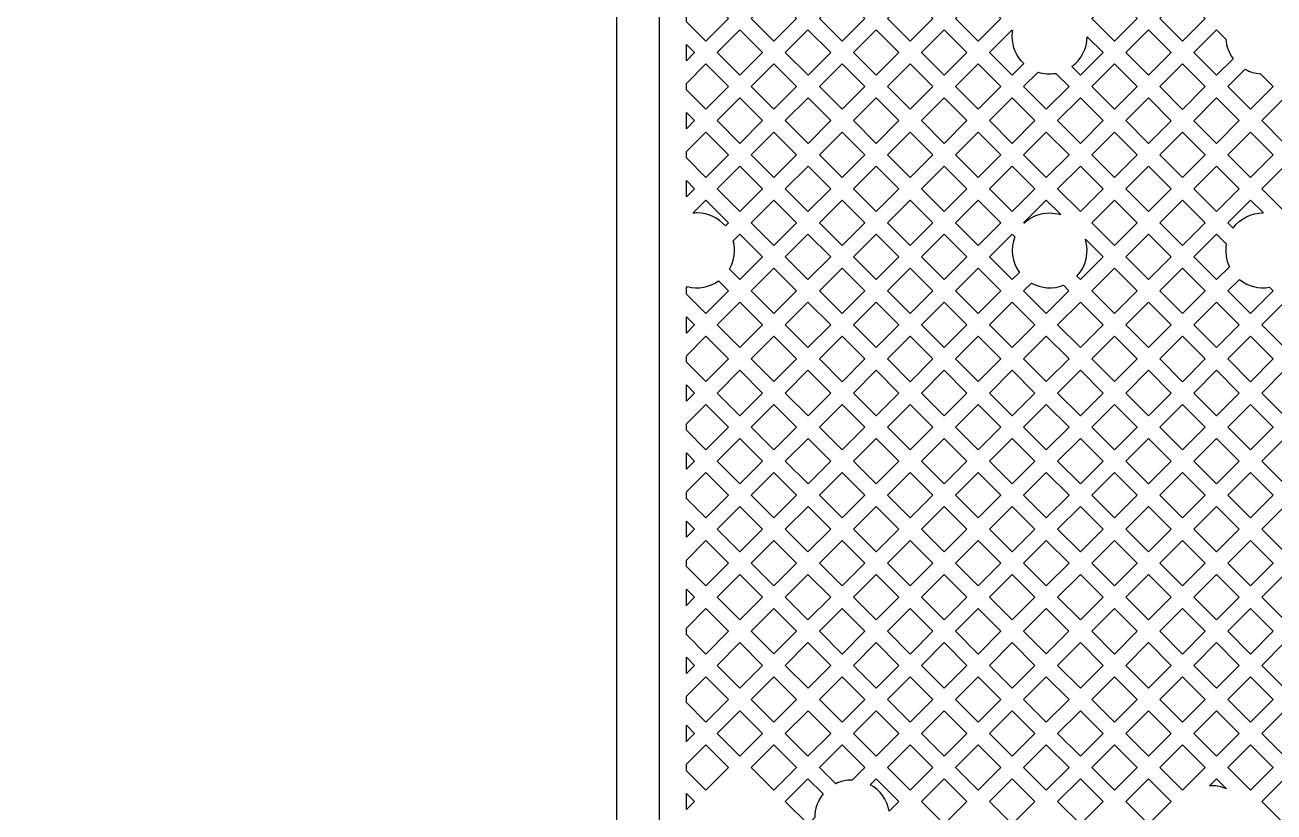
# Model space of a CAD drawing. Extents: x 1596 to 1844, y -134 to 41.
# Drawn here: x 1627.4 to 1633.34, y -81.24 to -77.5 of the extents above; entities that cross this region are included whole.
import ezdxf

# ---------------------------------------------------------------- set-up
doc = ezdxf.new("R2010")
doc.units = 0
doc.layers.add('gbr-dxf_layer0', color=7, linetype='Continuous')
doc.layers.add('gbr-outline-dxf_layer1', color=2, linetype='Continuous')

msp = doc.modelspace()

# ---------------------------------------------------------------- linework, layer by layer
at = {"layer": 'gbr-dxf_layer0'}
for p, q in [((1632.0926, -77.5261), (1631.9848, -77.6339)), ((1630.5453, -77.6725), (1630.5453, -77.5953)), ((1630.5453, -77.9958), (1630.5453, -77.9187)), ((1630.5453, -78.3192), (1630.5453, -78.242)), ((1630.5453, -78.9656), (1630.5453, -78.8884)), ((1630.5453, -79.2889), (1630.5453, -79.2118)), ((1630.5453, -79.6123), (1630.5453, -79.5351)), ((1630.5453, -79.9356), (1630.5453, -79.8585)), ((1630.5453, -80.259), (1630.5453, -80.1816)), ((1630.5453, -80.582), (1630.5453, -80.5051)), ((1630.5453, -80.9054), (1630.5453, -80.8282)), ((1630.5453, -81.2287), (1630.5453, -81.1516))]:
    msp.add_line(p, q, dxfattribs=at)
at = {"layer": 'gbr-dxf_layer0', "linetype": 'Continuous'}
for points in [[(1630.4183, -78.5732), (1630.4183, -75.576), (1630.4183, -74.941), (1630.4183, -71.9438), (1630.4183, -71.3088), (1630.4183, -70.6738), (1630.4183, -70.0388), (1630.4183, -69.4038), (1630.4183, -69.0319), (1628.1464, -66.2016, -0.026049), (1628.1349, -66.1872), (1627.7839, -65.7499)], [(1631.9848, -77.6339), (1632.0926, -77.7417), (1632.148, -77.6863, -0.205996), (1632.0924, -77.5572, -0.040863), (1632.0948, -77.5283)], [(1632.1481, -78.4439, -0.191556), (1632.2702, -78.3954, -0.075886), (1632.3233, -78.4035)], [(1633.1164, -78.4421), (1633.1412, -78.4669, -0.23686), (1633.2837, -78.3954)], [(1631.6849, -84.2196), (1630.7147, -84.2196, -0.414221), (1630.4183, -83.9232), (1630.4183, -78.5732)], [(1633.1098, -81.1298, 0.101422), (1633.0399, -81.1155, 0.015293), (1633.0292, -81.1158)]]:
    msp.add_lwpolyline(points, format="xyb", dxfattribs=at)
for points in [[(1630.5453, -77.4876), (1630.5453, -77.4569), (1630.6378, -77.3644), (1630.7456, -77.4722), (1630.6378, -77.58)], [(1630.8533, -77.4722), (1630.961, -77.3646), (1631.0688, -77.4724), (1630.9611, -77.58)], [(1631.1766, -77.4724), (1631.2843, -77.3646), (1631.3921, -77.4724), (1631.2843, -77.5801)], [(1631.4999, -77.4724), (1631.6077, -77.3646), (1631.7155, -77.4724), (1631.6077, -77.5801)], [(1631.8232, -77.4724), (1631.931, -77.3646), (1632.0387, -77.4722), (1631.9309, -77.58)], [(1632.4697, -77.4724), (1632.5775, -77.3646), (1632.6852, -77.4724), (1632.5775, -77.5801)], [(1632.793, -77.4724), (1632.9008, -77.3646), (1633.0086, -77.4724), (1632.9008, -77.5801)], [(1630.6917, -77.6339), (1630.7995, -77.5261), (1630.9072, -77.6339), (1630.7995, -77.7417)], [(1631.015, -77.6339), (1631.1227, -77.5262), (1631.2305, -77.634), (1631.1228, -77.7417)], [(1631.3382, -77.634), (1631.446, -77.5262), (1631.5538, -77.634), (1631.446, -77.7418)], [(1631.6616, -77.634), (1631.7694, -77.5262), (1631.877, -77.6339), (1631.7692, -77.7417)], [(1632.6313, -77.634), (1632.7391, -77.5262), (1632.8469, -77.634), (1632.7391, -77.7418)], [(1630.5453, -77.8109), (1630.5453, -77.7802), (1630.6378, -77.6878), (1630.7456, -77.7956), (1630.6378, -77.9034)], [(1630.8533, -77.7956), (1630.9611, -77.6878), (1631.0689, -77.7956), (1630.9611, -77.9034)], [(1631.1767, -77.7956), (1631.2843, -77.6879), (1631.3921, -77.7957), (1631.2845, -77.9034)], [(1631.4999, -77.7957), (1631.6077, -77.6879), (1631.7153, -77.7956), (1631.6076, -77.9034)], [(1631.8231, -77.7956), (1631.9309, -77.6878), (1632.0387, -77.7956), (1631.9309, -77.9034)], [(1632.4698, -77.7956), (1632.5775, -77.6879), (1632.6852, -77.7957), (1632.5776, -77.9034)], [(1632.793, -77.7957), (1632.9008, -77.6879), (1633.0086, -77.7957), (1632.9008, -77.9035)], [(1630.6917, -77.9572), (1630.7995, -77.8495), (1630.9072, -77.9572), (1630.7995, -78.065)], [(1631.015, -77.9572), (1631.1228, -77.8495), (1631.2306, -77.9572), (1631.1228, -78.065)], [(1631.3383, -77.9572), (1631.446, -77.8496), (1631.5537, -77.9572), (1631.446, -78.0649)], [(1631.6614, -77.9572), (1631.7692, -77.8495), (1631.877, -77.9572), (1631.7692, -78.065)], [(1631.9848, -77.9572), (1632.0926, -77.8495), (1632.2004, -77.9572), (1632.0926, -78.065)], [(1632.3081, -77.9572), (1632.4159, -77.8495), (1632.5237, -77.9572), (1632.4159, -78.065)], [(1632.6315, -77.9572), (1632.7391, -77.8496), (1632.8469, -77.9574), (1632.7393, -78.065)], [(1632.9547, -77.9574), (1633.0625, -77.8496), (1633.1701, -77.9572), (1633.0623, -78.065)], [(1633.2779, -77.9572), (1633.3857, -77.8495), (1633.4935, -77.9572), (1633.3857, -78.065)], [(1630.5453, -78.1343), (1630.5453, -78.1036), (1630.6378, -78.0111), (1630.7456, -78.1189), (1630.6378, -78.2267)], [(1630.8533, -78.1189), (1630.9611, -78.0111), (1631.0689, -78.1189), (1630.9611, -78.2267)], [(1631.1767, -78.1189), (1631.2845, -78.0111), (1631.3921, -78.1188), (1631.2843, -78.2266)], [(1631.4999, -78.1188), (1631.6076, -78.0111), (1631.7153, -78.1189), (1631.6077, -78.2266)], [(1631.8231, -78.1189), (1631.9309, -78.0111), (1632.0387, -78.1189), (1631.9309, -78.2267)], [(1632.1465, -78.1189), (1632.2542, -78.0111), (1632.362, -78.1189), (1632.2542, -78.2267)], [(1632.4698, -78.1189), (1632.5776, -78.0111), (1632.6854, -78.1189), (1632.5776, -78.2267)], [(1632.7931, -78.1189), (1632.9008, -78.0113), (1633.0085, -78.1189), (1632.9008, -78.2266)], [(1633.1162, -78.1189), (1633.224, -78.0111), (1633.3318, -78.1189), (1633.224, -78.2267)], [(1630.6917, -78.2806), (1630.7995, -78.1728), (1630.9072, -78.2806), (1630.7995, -78.3884)], [(1631.015, -78.2806), (1631.1228, -78.1728), (1631.2305, -78.2805), (1631.1227, -78.3883)], [(1631.3382, -78.2805), (1631.446, -78.1727), (1631.5538, -78.2805), (1631.446, -78.3882)], [(1631.6616, -78.2805), (1631.7692, -78.1728), (1631.877, -78.2806), (1631.7694, -78.3882)], [(1631.9848, -78.2806), (1632.0926, -78.1728), (1632.2004, -78.2806), (1632.0926, -78.3884)], [(1632.3081, -78.2806), (1632.4159, -78.1728), (1632.5237, -78.2806), (1632.4159, -78.3884)], [(1632.6315, -78.2806), (1632.7393, -78.1728), (1632.8469, -78.2805), (1632.7391, -78.3882)], [(1632.9547, -78.2805), (1633.0623, -78.1728), (1633.1701, -78.2806), (1633.0625, -78.3882)], [(1633.2779, -78.2806), (1633.3857, -78.1728), (1633.4935, -78.2806), (1633.3857, -78.3884)], [(1630.8533, -78.4423), (1630.9611, -78.3345), (1631.0688, -78.4421), (1630.961, -78.5499)], [(1631.1766, -78.4421), (1631.2843, -78.3343), (1631.3921, -78.4421), (1631.2843, -78.5499)], [(1631.4999, -78.4421), (1631.6077, -78.3343), (1631.7155, -78.4421), (1631.6077, -78.5499)], [(1631.8232, -78.4421), (1631.9309, -78.3345), (1632.0387, -78.4423), (1631.931, -78.5499)], [(1632.4698, -78.4423), (1632.5776, -78.3345), (1632.6852, -78.4421), (1632.5775, -78.5499)], [(1632.793, -78.4421), (1632.9008, -78.3343), (1633.0086, -78.4421), (1632.9008, -78.5499)], [(1631.0149, -78.6038), (1631.1227, -78.496), (1631.2305, -78.6038), (1631.1227, -78.7116)], [(1631.3382, -78.6038), (1631.446, -78.496), (1631.5538, -78.6038), (1631.446, -78.7116)], [(1631.6616, -78.6038), (1631.7694, -78.496), (1631.8771, -78.6038), (1631.7694, -78.7116)], [(1632.6313, -78.6038), (1632.7391, -78.496), (1632.8469, -78.6038), (1632.7391, -78.7116)], [(1630.8532, -78.7655), (1630.961, -78.6577), (1631.0688, -78.7655), (1630.961, -78.8733)], [(1631.1766, -78.7655), (1631.2843, -78.6577), (1631.3921, -78.7655), (1631.2843, -78.8733)], [(1631.4999, -78.7655), (1631.6077, -78.6577), (1631.7155, -78.7655), (1631.6077, -78.8733)], [(1631.8232, -78.7655), (1631.931, -78.6577), (1632.0388, -78.7655), (1631.931, -78.8733)], [(1632.4697, -78.7655), (1632.5775, -78.6577), (1632.6852, -78.7655), (1632.5775, -78.8733)], [(1632.793, -78.7655), (1632.9008, -78.6577), (1633.0086, -78.7655), (1632.9008, -78.8733)], [(1630.6917, -78.927), (1630.7993, -78.8194), (1630.9071, -78.9271), (1630.7995, -79.0348)], [(1631.0149, -78.9271), (1631.1227, -78.8194), (1631.2305, -78.9271), (1631.1227, -79.0349)], [(1631.3382, -78.9271), (1631.446, -78.8194), (1631.5538, -78.9271), (1631.446, -79.0349)], [(1631.6616, -78.9271), (1631.7694, -78.8194), (1631.8771, -78.9271), (1631.7694, -79.0349)], [(1631.9849, -78.9271), (1632.0927, -78.8194), (1632.2004, -78.927), (1632.0926, -79.0348)], [(1632.3081, -78.927), (1632.4158, -78.8194), (1632.5236, -78.9271), (1632.4159, -79.0348)], [(1632.6313, -78.9271), (1632.7391, -78.8194), (1632.8469, -78.9271), (1632.7391, -79.0349)], [(1632.9547, -78.9271), (1633.0625, -78.8194), (1633.1703, -78.9271), (1633.0625, -79.0349)], [(1633.278, -78.9271), (1633.3858, -78.8194), (1633.4936, -78.9271), (1633.3858, -79.0349)], [(1630.5453, -79.104), (1630.5453, -79.0734), (1630.6378, -78.9809), (1630.7456, -79.0887), (1630.6378, -79.1965)], [(1630.8533, -79.0887), (1630.961, -78.981), (1631.0688, -79.0888), (1630.9611, -79.1965)], [(1631.1766, -79.0888), (1631.2843, -78.981), (1631.3921, -79.0888), (1631.2843, -79.1966)], [(1631.4999, -79.0888), (1631.6077, -78.981), (1631.7155, -79.0888), (1631.6077, -79.1966)], [(1631.8232, -79.0888), (1631.931, -78.981), (1632.0387, -79.0887), (1631.9309, -79.1965)], [(1632.1465, -79.0887), (1632.2542, -78.9809), (1632.362, -79.0887), (1632.2542, -79.1965)], [(1632.4698, -79.0887), (1632.5775, -78.981), (1632.6852, -79.0888), (1632.5776, -79.1965)], [(1632.793, -79.0888), (1632.9008, -78.981), (1633.0086, -79.0888), (1632.9008, -79.1966)], [(1633.1163, -79.0888), (1633.2241, -78.981), (1633.3319, -79.0888), (1633.2241, -79.1966)], [(1630.6917, -79.2504), (1630.7995, -79.1426), (1630.9072, -79.2504), (1630.7995, -79.3581)], [(1631.015, -79.2504), (1631.1227, -79.1427), (1631.2305, -79.2505), (1631.1228, -79.3581)], [(1631.3382, -79.2505), (1631.446, -79.1427), (1631.5538, -79.2505), (1631.446, -79.3583)], [(1631.6616, -79.2505), (1631.7694, -79.1427), (1631.877, -79.2504), (1631.7692, -79.3581)], [(1631.9848, -79.2504), (1632.0926, -79.1426), (1632.2004, -79.2504), (1632.0926, -79.3581)], [(1632.3081, -79.2504), (1632.4159, -79.1426), (1632.5237, -79.2504), (1632.4159, -79.3581)], [(1632.6315, -79.2504), (1632.7391, -79.1427), (1632.8469, -79.2505), (1632.7393, -79.3581)], [(1632.9547, -79.2505), (1633.0625, -79.1427), (1633.1703, -79.2505), (1633.0625, -79.3583)], [(1633.278, -79.2505), (1633.3858, -79.1427), (1633.4935, -79.2504), (1633.3857, -79.3581)], [(1630.5453, -79.4274), (1630.5453, -79.3967), (1630.6378, -79.3042), (1630.7456, -79.412), (1630.6378, -79.5198)], [(1630.8533, -79.412), (1630.9611, -79.3042), (1631.0689, -79.412), (1630.9611, -79.5198)], [(1631.1767, -79.412), (1631.2843, -79.3044), (1631.3921, -79.4122), (1631.2845, -79.5198)], [(1631.4999, -79.4122), (1631.6077, -79.3044), (1631.7153, -79.412), (1631.6076, -79.5198)], [(1631.8231, -79.412), (1631.9309, -79.3042), (1632.0387, -79.412), (1631.9309, -79.5198)], [(1632.1465, -79.412), (1632.2542, -79.3042), (1632.362, -79.412), (1632.2542, -79.5198)], [(1632.4698, -79.412), (1632.5776, -79.3042), (1632.6854, -79.412), (1632.5776, -79.5198)], [(1632.7931, -79.412), (1632.9008, -79.3044), (1633.0086, -79.4122), (1632.9009, -79.5198)], [(1633.1163, -79.4122), (1633.2241, -79.3044), (1633.3318, -79.412), (1633.224, -79.5198)], [(1630.6917, -79.5737), (1630.7995, -79.4659), (1630.9072, -79.5737), (1630.7995, -79.6815)], [(1631.015, -79.5737), (1631.1228, -79.4659), (1631.2306, -79.5737), (1631.1228, -79.6815)], [(1631.3383, -79.5737), (1631.446, -79.466), (1631.5537, -79.5737), (1631.446, -79.6814)], [(1631.6614, -79.5737), (1631.7692, -79.4659), (1631.877, -79.5737), (1631.7692, -79.6815)], [(1631.9848, -79.5737), (1632.0926, -79.4659), (1632.2004, -79.5737), (1632.0926, -79.6815)], [(1632.3081, -79.5737), (1632.4159, -79.4659), (1632.5237, -79.5737), (1632.4159, -79.6815)], [(1632.6315, -79.5737), (1632.7393, -79.4659), (1632.847, -79.5737), (1632.7393, -79.6815)], [(1632.9548, -79.5737), (1633.0625, -79.466), (1633.1701, -79.5737), (1633.0625, -79.6814)], [(1633.2779, -79.5737), (1633.3857, -79.4659), (1633.4935, -79.5737), (1633.3857, -79.6815)], [(1630.5453, -79.7507), (1630.5453, -79.72), (1630.6378, -79.6276), (1630.7456, -79.7354), (1630.6378, -79.8432)], [(1630.8533, -79.7354), (1630.9611, -79.6276), (1631.0689, -79.7354), (1630.9611, -79.8432)], [(1631.1767, -79.7354), (1631.2845, -79.6276), (1631.3921, -79.7352), (1631.2843, -79.843)], [(1631.4999, -79.7352), (1631.6076, -79.6276), (1631.7153, -79.7354), (1631.6077, -79.843)], [(1631.8231, -79.7354), (1631.9309, -79.6276), (1632.0387, -79.7354), (1631.9309, -79.8432)], [(1632.1465, -79.7354), (1632.2542, -79.6276), (1632.362, -79.7354), (1632.2542, -79.8432)], [(1632.4698, -79.7354), (1632.5776, -79.6276), (1632.6854, -79.7354), (1632.5776, -79.8432)], [(1632.7931, -79.7354), (1632.9009, -79.6276), (1633.0086, -79.7352), (1632.9008, -79.843)], [(1633.1163, -79.7352), (1633.224, -79.6276), (1633.3318, -79.7354), (1633.2241, -79.843)], [(1630.6917, -79.897), (1630.7995, -79.7893), (1630.9072, -79.897), (1630.7995, -80.0048)], [(1631.015, -79.897), (1631.1228, -79.7893), (1631.2305, -79.8969), (1631.1227, -80.0047)], [(1631.3382, -79.8969), (1631.446, -79.7891), (1631.5538, -79.8969), (1631.446, -80.0047)], [(1631.6616, -79.8969), (1631.7692, -79.7893), (1631.877, -79.897), (1631.7694, -80.0047)], [(1631.9848, -79.897), (1632.0926, -79.7893), (1632.2004, -79.897), (1632.0926, -80.0048)], [(1632.3081, -79.897), (1632.4159, -79.7893), (1632.5237, -79.897), (1632.4159, -80.0048)], [(1632.6315, -79.897), (1632.7393, -79.7893), (1632.8469, -79.8969), (1632.7391, -80.0047)], [(1632.9547, -79.8969), (1633.0625, -79.7891), (1633.1703, -79.8969), (1633.0625, -80.0047)], [(1633.278, -79.8969), (1633.3857, -79.7893), (1633.4935, -79.897), (1633.3858, -80.0047)], [(1630.5453, -80.0738), (1630.5453, -80.0434), (1630.6378, -79.9509), (1630.7456, -80.0587), (1630.6379, -80.1664)], [(1630.8533, -80.0587), (1630.9611, -79.9509), (1631.0688, -80.0586), (1630.961, -80.1664)], [(1631.1766, -80.0586), (1631.2843, -79.9508), (1631.3921, -80.0586), (1631.2843, -80.1664)], [(1631.4999, -80.0586), (1631.6077, -79.9508), (1631.7155, -80.0586), (1631.6077, -80.1664)], [(1631.8232, -80.0586), (1631.9309, -79.9509), (1632.0387, -80.0587), (1631.931, -80.1664)], [(1632.1464, -80.0587), (1632.2542, -79.9509), (1632.362, -80.0587), (1632.2542, -80.1665)], [(1632.4698, -80.0587), (1632.5776, -79.9509), (1632.6852, -80.0586), (1632.5775, -80.1664)], [(1632.793, -80.0586), (1632.9008, -79.9508), (1633.0086, -80.0586), (1632.9008, -80.1664)], [(1633.1163, -80.0586), (1633.2241, -79.9508), (1633.3319, -80.0586), (1633.2241, -80.1664)], [(1630.6918, -80.2203), (1630.7995, -80.1126), (1630.9071, -80.2203), (1630.7995, -80.3279)], [(1631.0149, -80.2203), (1631.1227, -80.1125), (1631.2305, -80.2203), (1631.1227, -80.328)], [(1631.3382, -80.2203), (1631.446, -80.1125), (1631.5538, -80.2203), (1631.446, -80.328)], [(1631.6616, -80.2203), (1631.7694, -80.1125), (1631.8771, -80.2203), (1631.7694, -80.328)], [(1631.9849, -80.2203), (1632.0926, -80.1126), (1632.2004, -80.2204), (1632.0927, -80.328)], [(1632.3081, -80.2204), (1632.4159, -80.1126), (1632.5236, -80.2203), (1632.4158, -80.328)], [(1632.6313, -80.2203), (1632.7391, -80.1125), (1632.8469, -80.2203), (1632.7391, -80.328)], [(1632.9547, -80.2203), (1633.0625, -80.1125), (1633.1703, -80.2203), (1633.0625, -80.328)], [(1633.278, -80.2203), (1633.3858, -80.1125), (1633.4936, -80.2203), (1633.3858, -80.328)], [(1630.5453, -80.3974), (1630.5453, -80.3667), (1630.6379, -80.2741), (1630.7456, -80.3818), (1630.6377, -80.4897)], [(1630.8533, -80.3818), (1630.961, -80.2741), (1631.0688, -80.3819), (1630.9611, -80.4896)], [(1631.1766, -80.3819), (1631.2843, -80.2741), (1631.3921, -80.3819), (1631.2843, -80.4897)], [(1631.4999, -80.3819), (1631.6077, -80.2741), (1631.7155, -80.3819), (1631.6077, -80.4897)], [(1631.8232, -80.3819), (1631.931, -80.2741), (1632.0388, -80.3819), (1631.931, -80.4897)], [(1632.1466, -80.3819), (1632.2542, -80.2743), (1632.3619, -80.3819), (1632.2542, -80.4896)], [(1632.4697, -80.3819), (1632.5775, -80.2741), (1632.6852, -80.3819), (1632.5775, -80.4897)], [(1632.793, -80.3819), (1632.9008, -80.2741), (1633.0086, -80.3819), (1632.9008, -80.4897)], [(1633.1163, -80.3819), (1633.2241, -80.2741), (1633.3319, -80.3819), (1633.2241, -80.4897)], [(1630.6915, -80.5436), (1630.7995, -80.4357), (1630.9072, -80.5435), (1630.7993, -80.6514)], [(1631.015, -80.5435), (1631.1227, -80.4358), (1631.2305, -80.5436), (1631.1228, -80.6513)], [(1631.3382, -80.5436), (1631.446, -80.4358), (1631.5538, -80.5436), (1631.446, -80.6514)], [(1631.6616, -80.5436), (1631.7694, -80.4358), (1631.8771, -80.5436), (1631.7694, -80.6514)], [(1631.9849, -80.5436), (1632.0927, -80.4358), (1632.2004, -80.5435), (1632.0926, -80.6513)], [(1632.3081, -80.5435), (1632.4158, -80.4358), (1632.5236, -80.5436), (1632.4159, -80.6513)], [(1632.6313, -80.5436), (1632.7391, -80.4358), (1632.8469, -80.5436), (1632.7391, -80.6514)], [(1632.9547, -80.5436), (1633.0625, -80.4358), (1633.1703, -80.5436), (1633.0625, -80.6514)], [(1633.278, -80.5436), (1633.3858, -80.4358), (1633.4936, -80.5436), (1633.3858, -80.6514)], [(1630.5453, -80.7205), (1630.5453, -80.6898), (1630.6377, -80.5975), (1630.7454, -80.7053), (1630.6378, -80.8129)], [(1630.8532, -80.7053), (1630.9611, -80.5974), (1631.0689, -80.7051), (1630.961, -80.8131)], [(1631.1767, -80.7051), (1631.2843, -80.5975), (1631.3921, -80.7053), (1631.2845, -80.8129)], [(1631.4999, -80.7053), (1631.6077, -80.5975), (1631.7155, -80.7053), (1631.6077, -80.8131)], [(1631.8232, -80.7053), (1631.931, -80.5975), (1632.0387, -80.7051), (1631.9309, -80.8129)], [(1632.1465, -80.7051), (1632.2542, -80.5974), (1632.362, -80.7051), (1632.2542, -80.8129)], [(1632.4698, -80.7051), (1632.5775, -80.5975), (1632.6852, -80.7053), (1632.5776, -80.8129)], [(1632.793, -80.7053), (1632.9008, -80.5975), (1633.0086, -80.7053), (1632.9008, -80.8131)], [(1633.1163, -80.7053), (1633.2241, -80.5975), (1633.3319, -80.7053), (1633.2241, -80.8131)], [(1630.6917, -80.8668), (1630.7993, -80.7592), (1630.9071, -80.8669), (1630.7995, -80.9746)], [(1631.0149, -80.8669), (1631.1228, -80.759), (1631.2306, -80.8668), (1631.1227, -80.9747)], [(1631.3383, -80.8668), (1631.446, -80.7591), (1631.5538, -80.8669), (1631.4461, -80.9746)], [(1631.6616, -80.8669), (1631.7694, -80.7591), (1631.877, -80.8668), (1631.7692, -80.9746)], [(1631.9848, -80.8668), (1632.0926, -80.759), (1632.2004, -80.8668), (1632.0926, -80.9746)], [(1632.3081, -80.8668), (1632.4159, -80.759), (1632.5237, -80.8668), (1632.4159, -80.9746)], [(1632.6315, -80.8668), (1632.7391, -80.7592), (1632.8469, -80.8669), (1632.7393, -80.9746)], [(1632.9547, -80.8669), (1633.0625, -80.7592), (1633.1703, -80.8669), (1633.0625, -80.9747)], [(1633.278, -80.8669), (1633.3858, -80.7592), (1633.4935, -80.8668), (1633.3857, -80.9746)], [(1630.5453, -81.0438), (1630.5453, -81.0132), (1630.6378, -80.9207), (1630.7456, -81.0285), (1630.6378, -81.1363)], [(1630.8533, -81.0285), (1630.961, -80.9208), (1631.0688, -81.0286), (1630.9611, -81.1363)], [(1631.5, -81.0285), (1631.6077, -80.9208), (1631.7153, -81.0285), (1631.6077, -81.1361)], [(1631.8231, -81.0285), (1631.9309, -80.9207), (1632.0387, -81.0285), (1631.9309, -81.1363)], [(1632.1465, -81.0285), (1632.2542, -80.9207), (1632.362, -81.0285), (1632.2542, -81.1363)], [(1632.4698, -81.0285), (1632.5776, -80.9207), (1632.6854, -81.0285), (1632.5776, -81.1363)], [(1632.7931, -81.0285), (1632.9008, -80.9208), (1633.0086, -81.0286), (1632.9009, -81.1363)], [(1633.1163, -81.0286), (1633.2241, -80.9208), (1633.3318, -81.0285), (1633.224, -81.1363)], [(1631.6616, -81.19), (1631.7692, -81.0824), (1631.877, -81.1902), (1631.7694, -81.2978)], [(1631.9848, -81.1902), (1632.0926, -81.0824), (1632.2004, -81.1902), (1632.0926, -81.2979)], [(1632.3081, -81.1902), (1632.4159, -81.0824), (1632.5237, -81.1902), (1632.4159, -81.2979)], [(1632.6315, -81.1902), (1632.7393, -81.0824), (1632.847, -81.1902), (1632.7393, -81.2979)], [(1633.2779, -81.1902), (1633.3857, -81.0824), (1633.4935, -81.1902), (1633.3857, -81.2979)]]:
    msp.add_lwpolyline(points, close=True, dxfattribs=at)
for points in [[(1632.448, -77.5585), (1632.5236, -77.634), (1632.4159, -77.7417), (1632.375, -77.7008)], [(1630.5453, -77.5953), (1630.5839, -77.6339), (1630.5453, -77.6725)], [(1630.5453, -77.9187), (1630.5839, -77.9572), (1630.5453, -77.9958)], [(1630.5453, -78.242), (1630.5839, -78.2806), (1630.5453, -78.3192)], [(1632.3233, -78.4035), (1632.2542, -78.3345), (1632.1464, -78.4423)], [(1633.2849, -78.3954), (1633.224, -78.3345), (1633.1164, -78.4421)], [(1632.44, -78.5202), (1632.5236, -78.6038), (1632.4158, -78.7116), (1632.3995, -78.6953)], [(1630.5453, -78.8884), (1630.5839, -78.927), (1630.5453, -78.9656)], [(1630.5453, -79.2118), (1630.5839, -79.2504), (1630.5453, -79.2889)], [(1630.5453, -79.5351), (1630.5839, -79.5737), (1630.5453, -79.6123)], [(1630.5453, -79.8585), (1630.5839, -79.897), (1630.5453, -79.9356)], [(1630.5453, -80.1816), (1630.584, -80.2203), (1630.5453, -80.259)], [(1630.5453, -80.5051), (1630.5838, -80.5436), (1630.5453, -80.582)], [(1630.5453, -80.8282), (1630.5839, -80.8668), (1630.5453, -80.9054)], [(1633.0292, -81.1158), (1633.0625, -81.0825), (1633.1098, -81.1298)], [(1630.5453, -81.1516), (1630.5839, -81.1902), (1630.5453, -81.2287)]]:
    msp.add_lwpolyline(points, dxfattribs=at)
for points in [[(1632.9547, -77.634), (1633.0625, -77.5262), (1633.1064, -77.5701, 0.142575), (1633.141, -77.6633), (1633.0625, -77.7418)], [(1632.1465, -77.7956), (1632.2156, -77.7264, 0.119401), (1632.2991, -77.7326), (1632.362, -77.7956), (1632.2542, -77.9034)], [(1633.1163, -77.7957), (1633.1987, -77.7134, 0.106831), (1633.2708, -77.7345), (1633.3318, -77.7956), (1633.224, -77.9034)], [(1630.5757, -78.3966), (1630.6378, -78.3345), (1630.7456, -78.4423), (1630.7308, -78.4571, 0.218153), (1630.5961, -78.3954, 0.028948)], [(1630.75, -78.6623, 0.198577), (1630.768, -78.5276), (1630.7995, -78.4961), (1630.9071, -78.6038), (1630.7993, -78.7116)], [(1631.9849, -78.6038), (1632.0926, -78.4961), (1632.1047, -78.5083, 0.256106), (1632.1265, -78.6778), (1632.0927, -78.7116)], [(1632.9547, -78.6038), (1633.0625, -78.496), (1633.1086, -78.5422, 0.15758), (1633.1236, -78.6505), (1633.0625, -78.7116)], [(1630.5453, -78.7807), (1630.5453, -78.7503), (1630.5505, -78.7451, 0.221797), (1630.6985, -78.7185), (1630.7454, -78.7655), (1630.6378, -78.8731)], [(1632.1466, -78.7655), (1632.1836, -78.7285, 0.22436), (1632.3352, -78.7387), (1632.3619, -78.7655), (1632.2542, -78.8731)], [(1633.1164, -78.7655), (1633.1711, -78.7108, 0.218789), (1633.3147, -78.7483), (1633.3319, -78.7655), (1633.2241, -78.8733)], [(1631.1766, -81.0286), (1631.2845, -80.9207), (1631.3923, -81.0285), (1631.3326, -81.088, 0.114707), (1631.2542, -81.1062)], [(1631.015, -81.1902), (1631.1227, -81.0825), (1631.1942, -81.154, 0.171847), (1631.1547, -81.266), (1631.1228, -81.2979)], [(1631.4183, -81.1102), (1631.4461, -81.0824), (1631.5538, -81.19), (1631.5078, -81.2361, 0.228498)]]:
    msp.add_lwpolyline(points, format="xyb", close=True, dxfattribs=at)
at = {"layer": 'gbr-dxf_layer0'}
for centre, start, end in [((1632.2702, -77.5572), 306.11633, 359.58095), ((1632.2702, -78.5732), 316.62812, 17.34764)]:
    msp.add_arc(centre, 0.1778, start, end, dxfattribs=at)
at = {"layer": 'gbr-outline-dxf_layer1', "linetype": 'Continuous'}
msp.add_lwpolyline([(1627.4049, -65.2514), (1627.4049, -59.6032, -0.414218), (1627.905, -59.1031), (1637.1049, -59.1031, -0.414219), (1637.605, -59.6032), (1637.605, -63.9102, 0.414223), (1637.805, -64.1102), (1639.9098, -64.1102, -0.414215), (1640.9098, -65.1102), (1640.9098, -70.2471, -0.240277), (1640.4972, -71.0567, 0.240122), (1640.415, -71.2181), (1640.415, -83.9232, -0.414366), (1639.9149, -84.4231), (1630.715, -84.4231, -0.414365), (1630.2149, -83.9232), (1630.2149, -69.1737, 0.170771), (1630.1708, -69.0485), (1627.6251, -65.8775, -0.170765)], format="xyb", close=True, dxfattribs=at)

doc.saveas('drawing.dxf')
